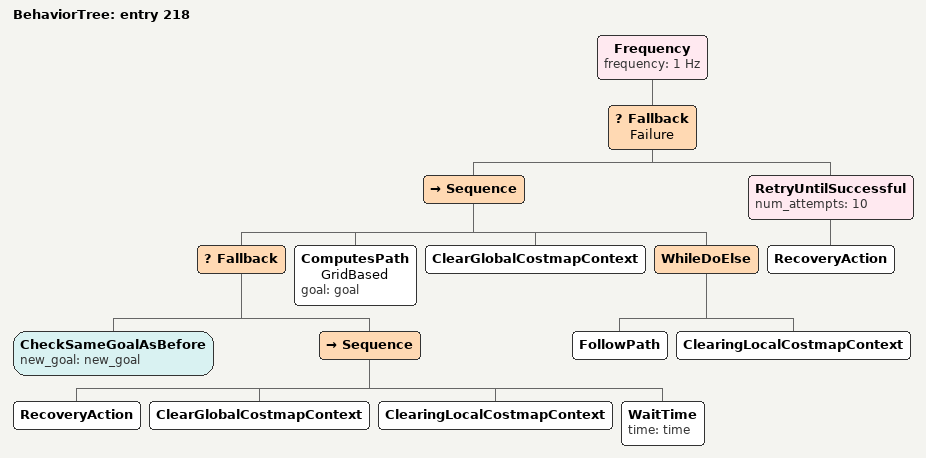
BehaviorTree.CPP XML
<?xml version="1.0" encoding="UTF-8"?>
<root BTCPP_format="4">
  <BehaviorTree ID="entry 218">
    <Frequency frequency="1 Hz">
      <Fallback name="Failure">
        <Sequence>
          <Fallback>
            <CheckSameGoalAsBefore new_goal="new_goal"/>
            <Sequence>
              <RecoveryAction/>
              <ClearGlobalCostmapContext/>
              <ClearingLocalCostmapContext/>
              <WaitTime time="time"/>
            </Sequence>
          </Fallback>
          <ComputesPath name="GridBased"
                        goal="goal"/>
          <ClearGlobalCostmapContext/>
          <WhileDoElse>
            <FollowPath/>
            <ClearingLocalCostmapContext/>
          </WhileDoElse>
        </Sequence>
        <RetryUntilSuccessful num_attempts="10">
          <RecoveryAction/>
        </RetryUntilSuccessful>
      </Fallback>
    </Frequency>
  </BehaviorTree>

</root>
